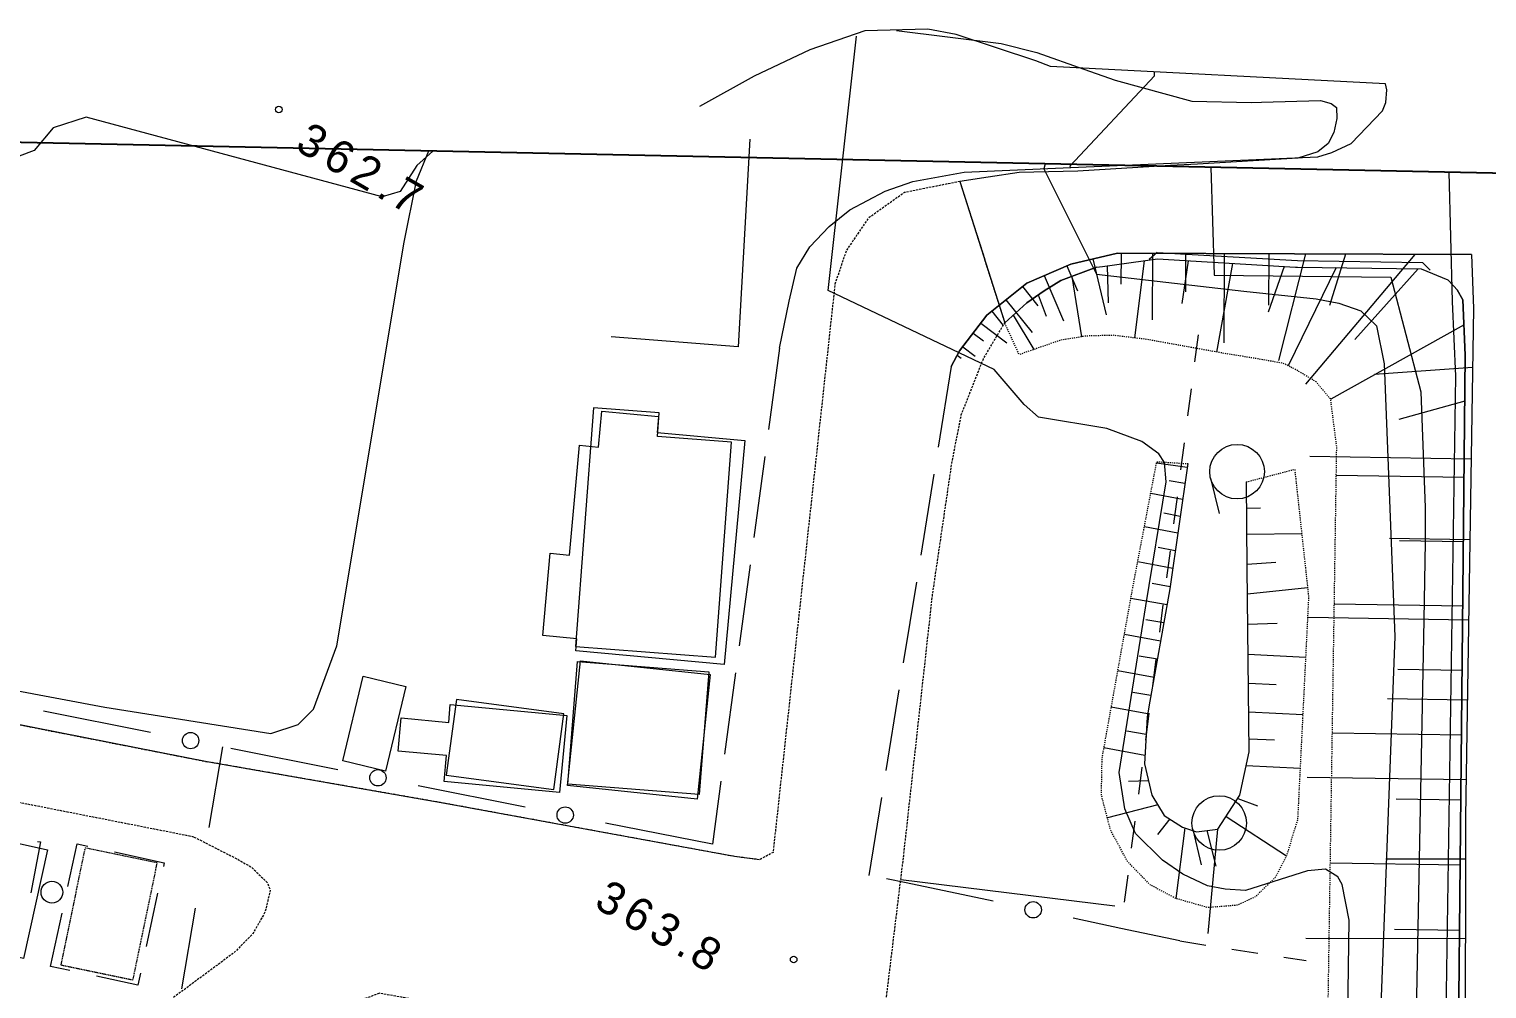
# Model space of a CAD drawing. Header units: millimetres. Extents: x 432273 to 1023813, y -32657 to 705940.
# Drawn here: x 693025 to 759793, y 637054 to 681006 of the extents above; entities that cross this region are included whole.
import ezdxf

# ---------------------------------------------------------------- set-up
doc = ezdxf.new("R2010")
doc.units = ezdxf.units.MM
doc.header["$LTSCALE"] = 100
for name, pattern in [('52106', [1.5, 1, -0.5]), ('53003', [0.75, 0.5, -0.25]), ('561019', [1, 0.5, -0.5]), ('56301', [0.5, 0.25, -0.25])]:
    doc.linetypes.add(name, pattern=pattern)
doc.layers.get('Defpoints').update_dxf_attribs({"color": 153})
for name, color, linetype, lineweight in [('D-BGD', 7, 'Continuous', 13), ('D-BGD-数値図化', 7, 'Continuous', 13), ('●予備設計_LP横断', 7, 'Continuous', 13)]:
    doc.layers.add(name, color=color, linetype=linetype, lineweight=lineweight)
doc.styles.add('Style-WORKING', font='WORKING.shx')
doc.linetypes.add('56130', pattern='A,1,-0.375,[44,dgnlstyle-dm500.shx,S=0.0012,R=0,X=0,Y=0],-0.375', length=1.75)

# ---------------------------------------------------------------- blocks, each defined once
blk = doc.blocks.new('M4142')
at = {"layer": 'D-BGD-数値図化', "linetype": 'Continuous', "lineweight": 15}
blk.add_circle((0, 0), 0.5, dxfattribs=at)
blk = doc.blocks.new('M7312')
at = {"layer": '●予備設計_LP横断', "linetype": 'Continuous', "lineweight": 20}
blk.add_circle((0, -0.001), 0.15, dxfattribs=at)
blk = doc.blocks.new('21311212131313131')
at = {"layer": 'D-BGD', "linetype": 'Continuous'}
for p, q in [((2362409.2943, -1237823.1186, 367799.9801), (2364871.6172, -1237677.6357, 367789.9801)), ((2367579.5459, -1237666.6066), (2367994.0797, -1242157.2813)), ((2371773.5251, -1237648.2693), (2371811.7301, -1245033.8319)), ((2375466.3064, -1237629.1669), (2375481.4391, -1241308.3746)), ((2379145.5141, -1237614.0341), (2379181.4138, -1244941.3327)), ((2381467.3955, -1237859.7357), (2381483.5067, -1240809.607)), ((2382815.9502, -1237594.0994), (2382831.9152, -1241250.962)), ((2384425.0764, -1237827.5263), (2384457.3866, -1243743.324)), ((2386464.0411, -1237573.3325), (2386501.6052, -1244855.9408)), ((2387398.8988, -1237795.141), (2387415.098, -1240761.1112)), ((2390099.3907, -1237534.1902), (2390174.4518, -1241166.4022)), ((2390372.7212, -1237762.7558), (2390405.2077, -1243710.8389)), ((2393362.5483, -1237730.1963), (2393378.9623, -1240712.2388)), ((2393745.1763, -1237455.1593), (2393884.8625, -1244759.4719)), ((2365637.2135, -1238103.3894), (2369169.3524, -1244137.9344)), ((2369130.5364, -1237994.0854), (2370022.8618, -1241001.2761)), ((2372626.4605, -1237956.0144), (2372658.4209, -1243807.7661)), ((2375568.0876, -1237923.9798), (2375584.1114, -1240857.8396)), ((2378509.7146, -1237891.9452), (2378541.8494, -1243775.6327)), ((2362810.9547, -1240067.2437), (2363162.3798, -1239711.5747)), ((2362460.4032, -1240416.1838), (2368494.4646, -1245304.1073)), ((2363112.0905, -1240255.587), (2366403.6424, -1243094.9004)), ((2362507.418, -1243599.8277), (2364880.6854, -1244283.422)), ((2363134.6636, -1244016.5237), (2367673.3403, -1246121.754)), ((2378160.5412, -1247758.5426), (2377804.3747, -1245017.6862)), ((2380923.1033, -1247672.5226), (2380998.1376, -1245041.2284)), ((2383554.1919, -1247590.5964), (2383624.7542, -1245116.1294)), ((2386017.4711, -1247652.7232), (2386087.8021, -1245186.366)), ((2394756.1449, -1245746.0416, 364828.9803), (2394892.8925, -1244729.8856, 364549.9803)), ((2362533.3599, -1245426.6902), (2367435.8614, -1246571.4506)), ((2375420.8248, -1247844.0595), (2375342.4435, -1245337.5484)), ((2388365.1617, -1248522.2479), (2390111.1449, -1245726.1002)), ((2363126.8883, -1246390.1532), (2365239.2501, -1247077.5084)), ((2376790.6805, -1247801.2227), (2376682.046, -1246489.4592)), ((2379541.8222, -1247715.5326), (2379471.5392, -1246372.495)), ((2382238.6476, -1247631.5595), (2382275.0468, -1246355.1192)), ((2384791.3288, -1247552.0747), (2384821.0548, -1246386.4537)), ((2362569.0969, -1247110.71), (2364924.3045, -1247077.5939)), ((2387537.2817, -1248009.3996), (2387857.5181, -1247108.3567)), ((2394434.8563, -1248136.3825, 365483.9802), (2394595.7407, -1246940.7735, 365155.9803)), ((2374226.0088, -1247881.4227), (2374206.4135, -1247254.7949)), ((2362600.2902, -1249157.0546), (2366684.208, -1249089.866)), ((2363037.3606, -1248762.4985), (2367111.636, -1249409.2572)), ((2372889.8136, -1249563.9876), (2374500.6873, -1249137.0759)), ((2389034.0313, -1249392.63), (2390649.3353, -1248958.4119)), ((2388996.0828, -1250047.4796), (2390606.9565, -1249620.5679)), ((2394113.0876, -1250527.6007, 366139.9802), (2394273.972, -1249331.9916, 365811.9802)), ((2366336.0401, -1250267.312, 364629.9803), (2367577.3382, -1250403.0465, 364693.9803)), ((2368817.7591, -1250538.3009, 364756.9803), (2370059.0572, -1250674.0355, 364820.9803)), ((2388926.3728, -1250414.7281), (2392173.3159, -1250749.3805)), ((2362623.9268, -1250925.6532), (2364388.5557, -1250888.4431)), ((2362960.7136, -1250793.5273), (2364924.2052, -1251041.4957)), ((2371299.4782, -1250809.2899, 364884.9803), (2372541.2564, -1250944.1473, 364948.9803)), ((2372423.2546, -1250644.1654), (2372252.0545, -1252052.7858)), ((2373161.1139, -1250733.8429), (2373056.3681, -1251452.4435)), ((2373898.9732, -1250823.5204), (2373651.1902, -1252289.3025)), ((2373782.5545, -1251079.8818, 365011.9803), (2375022.9755, -1251215.1362, 365075.9803)), ((2374672.8167, -1250917.5714), (2374545.9042, -1251668.3334)), ((2375446.6602, -1251011.6223), (2375186.7933, -1252548.8883)), ((2376258.2429, -1251110.26), (2376125.1411, -1251897.6355)), ((2377069.8256, -1251208.8977), (2376797.2853, -1252821.1338)), ((2388534.4426, -1251110.9701), (2389263.2724, -1251650.7047)), ((2376264.2736, -1251350.8708, 365139.9803), (2377504.6945, -1251486.1251, 365203.9803)), ((2377905.021, -1251310.4052), (2377769.367, -1252141.5361)), ((2378736.724, -1251437.0625), (2378473.6331, -1253099.0504)), ((2378745.9926, -1251621.8597, 365266.9803), (2379987.2907, -1251757.5943, 365330.9803)), ((2379569.6261, -1251567.2199), (2379437.9501, -1252399.0382)), ((2380402.5282, -1251697.3773), (2380138.9153, -1253362.6627)), ((2381237.0829, -1251827.7929), (2381105.1457, -1252661.2617)), ((2381227.7116, -1251892.8487, 365394.9803), (2382469.0097, -1252028.5832, 365458.9802)), ((2387903.9161, -1251669.7266), (2388551.5706, -1253963.8014)), ((2362606.5696, -1252222.6006), (2362946.7773, -1252589.014)), ((2362647.946, -1252443.6528), (2365697.5188, -1252391.6448)), ((2382071.6376, -1251958.2085), (2381807.5016, -1253626.7982)), ((2382907.699, -1252088.8596), (2382775.4884, -1252924.0564)), ((2383743.7136, -1252219.8085), (2383479.1008, -1253891.4105)), ((2383710.3078, -1252164.3178, 365521.9802), (2384951.2089, -1252298.695, 365585.9802)), ((2384694.7657, -1252271.7223), (2384555.0081, -1253150.6835)), ((2385647.6854, -1252304.017), (2385349.5324, -1254187.4978)), ((2386192.507, -1252434.4296, 365649.9802), (2387432.9279, -1252569.6839, 365712.9802)), ((2386813.4873, -1252115.5143), (2386863.1761, -1253031.2607)), ((2363003.1528, -1252817.5668), (2366544.6713, -1253176.6604)), ((2388674.226, -1252705.4185, 365776.9802), (2389915.5241, -1252841.1531, 365840.9802)), ((2391155.9451, -1252976.4075, 365904.9802), (2392397.2432, -1253112.142, 365967.9802)), ((2362675.294, -1253872.2717), (2364099.1109, -1253853.6954)), ((2362963.0361, -1255158.4304), (2365511.5353, -1254501.5049)), ((2363265.977, -1254499.983), (2364970.6266, -1254426.7381)), ((2363312.3709, -1256352.9031), (2364450.4354, -1255835.8837)), ((2363791.8696, -1256110.1029), (2366542.8127, -1255602.6221)), ((2363775.2875, -1257381.547), (2365828.6054, -1256442.1404)), ((2364298.1323, -1258363.1951), (2365161.9708, -1257639.0523)), ((2364668.074, -1257631.6819), (2365626.8141, -1257247.9605)), ((2364919.5122, -1259102.3751), (2366393.0701, -1257868.387)), ((2365620.6922, -1258759.3393), (2367172.3253, -1257783.1419)), ((2359544.9141, -1261321.0733), (2365981.9522, -1259137.916)), ((2365450.8704, -1259735.2719), (2366097.3408, -1259199.9439)), ((2366009.567, -1260234.9298), (2366891.7141, -1259019.1928)), ((2366484.7084, -1260574.8425), (2366824.6211, -1260099.7012)), ((2367112.105, -1261032.3067), (2367531.986, -1260452.7379)), ((2367509.966, -1261284.3118), (2367641.9231, -1261105.7416)), ((2368028.3246, -1261545.2798, 365189.9803), (2371741.6681, -1262067.5517, 365189.9803)), ((2372979.3169, -1262241.1898, 365189.9803), (2376693.1405, -1262762.5845, 365189.9803)), ((2377930.7893, -1262936.2227, 365189.9803), (2381644.1328, -1263458.4945, 365189.9803)), ((2382882.6588, -1263632.6129, 365189.9803), (2386596.0022, -1264154.8848, 365189.9803)), ((2387833.6511, -1264328.5229, 365189.9803), (2391407.6796, -1264830.3904, 365189.9803)), ((2367358.6578, -1269432.5569, 364829.9803), (2371084.601, -1269856.8428, 364829.9803)), ((2372327.0068, -1269998.884, 364829.9803), (2376052.4698, -1270424.047, 364829.9803)), ((2377294.4786, -1270564.7308, 364829.9803), (2381019.9417, -1270989.8939, 364829.9803)), ((2382262.8276, -1271131.0579, 364829.9803), (2385988.2907, -1271556.221, 364829.9803)), ((2387229.8193, -1271697.7819, 364829.9803), (2390132.6782, -1272028.3128, 364829.9803)), ((2390132.6782, -1272028.3128, 365398.9803), (2389260.1962, -1276949.9052, 365265.9803)), ((2388606.2733, -1280641.3397, 365165.9803), (2387735.1487, -1285562.5352, 365032.9803)), ((2387080.3487, -1289253.4895, 364932.9803), (2386208.7439, -1294175.5621, 364799.9803)), ((2386140.8015, -1294557.9021, 364789.9803), (2389845.0854, -1295107.1354, 364592.9803)), ((2393549.3693, -1295656.3688, 364395.9803), (2397254.1334, -1296204.7251, 364199.9803)), ((2385553.9438, -1297866.5164, 364699.9803), (2384681.4619, -1302788.1089, 364566.9803)), ((2392899.1607, -1297385.5506), (2395354.0732, -1297859.6119)), ((2396358.9992, -1302215.1939), (2393904.5669, -1301740.2554)), ((2396528.2602, -1301335.401), (2396358.9992, -1302215.1939))]:
    blk.add_line(p, q, dxfattribs=at)
at = {"layer": 'D-BGD', "linetype": '56130'}
for p, q in [((2393742.8023, -1249238.3862), (2388965.2023, -1248893.9562)), ((2391567.923, -1263366.5592), (2392561.6428, -1253534.4172))]:
    blk.add_line(p, q, dxfattribs=at)
at = {"layer": 'D-BGD', "linetype": '52106'}
blk.add_line((2359544.9141, -1261321.0733), (2365981.9522, -1259137.916), dxfattribs=at)
at = {"layer": 'D-BGD', "linetype": 'Continuous', "flags": 128}
for points, elevation in [([(2358657.0594, -1257434.2488), (2358883.0058, -1257488.4433), (2363666.2552, -1254985.92), (2364292.9544, -1248216.2993), (2364580.1369, -1244903.237), (2364757.1441, -1243863.5191), (2365081.6103, -1242841.8236), (2365767.0011, -1242114.615), (2367495.7859, -1241718.0511), (2379966.6338, -1240980.9038), (2401301.6748, -1241346.7601), (2419492.4065, -1241244.2065), (2436666.7125, -1241913.3682), (2455513.3578, -1241154.112), (2466807.6847, -1240560.6597), (2476199.2309, -1240685.7736), (2501095.1879, -1240523.7048)], 364999.9803), ([(2367992.8916, -1238440.1059), (2442560.1503, -1238020.1164), (2451766.1215, -1237949.0163), (2458972.2052, -1237851.3192), (2504317.9244, -1237035.7942)], 366999.9802), ([(2358657.0594, -1238951.4155), (2364568.3435, -1238671.0314), (2367992.8916, -1238440.1059)], 366999.9802), ([(2368740.0435, -1240019.9441), (2374036.951, -1239707.0406), (2375608.7455, -1239680.5497), (2379180.0497, -1239666.7686), (2413668.1345, -1239615.3553), (2420559.7728, -1239621.4084), (2425451.9913, -1239660.4024), (2433138.1263, -1239770.7815), (2444120.4183, -1239793.1361), (2459856.0138, -1239258.5801), (2464105.7785, -1239136.2574), (2470356.4361, -1239061.6028), (2504117.5074, -1238824.2423)], 365999.9802), ([(2410327.619, -1242672.8369), (2392997.4266, -1242800.7269), (2391371.7368, -1243156.8256), (2391020.9059, -1243360.361), (2390680.5263, -1243932.15), (2390780.8797, -1244746.3527), (2391739.23, -1247564.7466), (2391703.0032, -1248501.4069), (2391558.5009, -1249317.231), (2391057.566, -1250450.9479), (2390434.7302, -1251397.0877), (2389231.8437, -1252657.2673), (2388111.0279, -1253167.7688), (2386452.5434, -1253467.1531), (2378797.1416, -1252411.4062), (2373108.0982, -1251597.6091), (2372221.2831, -1251688.9929), (2371836.1089, -1251961.5104), (2371285.8204, -1252750.1386), (2370714.5747, -1254353.8219), (2370269.7841, -1257500.801), (2369699.0769, -1258176.7878), (2368122.8602, -1259583.7244), (2364660.0508, -1267258.6754), (2352996.3395, -1266198.6441)], 363999.9803), ([(2358657.0594, -1249840.6194), (2363601.4605, -1249585.6413), (2363518.2935, -1241504.664), (2368740.0435, -1240019.9441)], 365999.9802), ([(2358657.0594, -1356598.7519), (2359201.5822, -1356816.5395), (2362593.1091, -1357147.8164), (2366870.2581, -1356025.8508), (2368356.0858, -1355171.3722), (2369310.5697, -1353935.9531), (2370050.1351, -1352487.1164), (2373550.2943, -1345335.369), (2375713.074, -1342694.5266), (2376881.3762, -1340824.8744), (2377722.7777, -1338696.4618), (2379228.9074, -1333535.772), (2381159.3564, -1321752.3199), (2382947.8781, -1308889.0777), (2384432.6, -1299977.3426), (2385475.4458, -1292355.9197), (2385044.5348, -1291116.7892), (2384321.5646, -1290425.7385), (2381406.1012, -1289412.2647), (2362860.5889, -1286712.1904), (2360037.397, -1286213.2251), (2358657.0594, -1285672.1095)], 362999.9804)]:
    blk.add_lwpolyline(points, dxfattribs=dict(at, elevation=elevation))
for points in [[(2365981.9522, -1259137.916), (2365034.3823, -1258144.9249), (2364480.1786, -1257368.4173), (2363989.5659, -1256602.7809), (2363342.9416, -1254991.3323), (2363300.26, -1254719.4384), (2362907.4495, -1252204.942), (2363146.3249, -1245875.1139), (2363145.2679, -1245783.3322), (2363111.2929, -1240122.6832), (2363590.3494, -1238891.4863), (2363874.1763, -1238612.5092), (2364040.029, -1238449.0746), (2364492.4052, -1238174.5846), (2367026.3351, -1238017.0004), (2424346.0317, -1237392.783), (2457313.956, -1236846.6285), (2510931.4244, -1235738.1453)], [(2510931.4244, -1235738.1453), (2457313.956, -1236846.6285), (2424346.0317, -1237392.783), (2367026.3351, -1238017.0004)], [(2367026.3351, -1238017.0004), (2364492.4052, -1238174.5846), (2364040.029, -1238449.0746), (2363874.1763, -1238612.5092), (2363590.3494, -1238891.4863)], [(2363342.9416, -1254991.3323), (2363300.26, -1254719.4384), (2362907.4495, -1252204.942), (2363146.3249, -1245875.1139), (2363145.2679, -1245783.3322), (2363111.2929, -1240122.6832), (2363590.3494, -1238891.4863)], [(2362606.5696, -1252222.6006), (2362845.2783, -1245785.9599), (2362810.9547, -1240067.2437)], [(2352689.2261, -1264375.1831), (2353191.8608, -1259566.913), (2353566.2766, -1257925.02), (2354287.4685, -1255755.8811), (2354764.8462, -1254317.4183), (2355642.4716, -1250783.7881), (2355654.7863, -1248049.8775), (2355633.0657, -1247587.6717), (2355502.5444, -1244891.8511), (2355617.3533, -1244392.6629), (2355800.3198, -1244154.2342), (2356302.4523, -1244117.8898), (2356946.3017, -1244253.7497), (2357458.0591, -1244499.7036), (2357851.2091, -1244962.3169), (2358158.5281, -1245867.0195), (2358522.4562, -1250466.7954), (2358619.6942, -1251701.1068), (2358956.172, -1255932.4434), (2359085.9185, -1258613.0193), (2359325.8978, -1260028.0761), (2359544.9141, -1261321.0733)], [(2372250.6839, -1250623.1916), (2378000.398, -1251321.9971), (2383418.3607, -1252168.6606), (2383903.322, -1252244.9001), (2386038.8944, -1252317.2752), (2387466.9221, -1251945.312), (2388377.5392, -1251371.0416), (2388894.572, -1250514.0463), (2389100.1821, -1249871.8996), (2388965.2023, -1248893.9562), (2387382.5747, -1247913.563), (2385392.7243, -1247533.3486), (2376982.9535, -1247795.2101), (2373031.1928, -1247918.7859)], [(2363342.9416, -1254991.3323), (2363989.5659, -1256602.7809), (2364480.1786, -1257368.4173), (2365034.3823, -1258144.9249), (2365981.9522, -1259137.916)]]:
    blk.add_lwpolyline(points, dxfattribs=at)
at = {"layer": 'D-BGD', "linetype": 'Continuous', "extrusion": (-0.00937, 0.54142, 0.8407), "elevation": -383061.6626}
blk.add_lwpolyline([(-2343101.2117, 1273920.5782), (-2366392.7494, 1274271.4544), (-2377967.6456, 1274234.5201)], dxfattribs=at)
at = {"layer": 'D-BGD', "linetype": '561019', "flags": 128}
for points in [[(2515499.6151, -1287423.6178), (2515313.0423, -1287410.4039), (2513204.8792, -1287262.9706), (2511180.9905, -1271959.261), (2509661.3522, -1256382.0983), (2508806.4833, -1247624.8923), (2508547.8894, -1243765.6633), (2508018.7667, -1243289.0355), (2506687.3321, -1243122.1975), (2467350.7416, -1243462.9369), (2456102.6642, -1243559.5704), (2454930.7367, -1244144.6948), (2453349.7975, -1244933.4254), (2450287.5168, -1244161.0692), (2427291.9615, -1244064.985), (2399363.1772, -1243661.2079), (2391059.0036, -1243707.2681), (2371336.6538, -1243814.9852), (2369169.3524, -1244137.9344), (2368384.9062, -1244821.1767), (2367821.1542, -1245803.0813), (2367568.1256, -1246348.587), (2367378.5703, -1247557.0015), (2367313.8553, -1248020.9109), (2367175.5581, -1249006.5776), (2366599.6253, -1252634.6831), (2366445.4273, -1254155.4434), (2366505.9334, -1255402.7075), (2366721.1522, -1256569.3616), (2367419.1657, -1258447.2105), (2366687.3407, -1258799.0076), (2365981.9522, -1259137.916)], [(2373031.1928, -1247918.7859), (2372406.9356, -1245718.7817), (2376099.8614, -1245239.1828), (2378230.54, -1244962.3072), (2388435.3238, -1245253.3082), (2390111.1449, -1245726.1002), (2391115.74, -1246221.3312), (2392019.5664, -1247115.1329), (2392423.2701, -1247931.2354), (2392560.4931, -1249269.5189), (2392173.3159, -1250749.3805), (2391575.804, -1251940.8113), (2390528.6986, -1252995.5616), (2389104.8674, -1253807.5968), (2387506.9655, -1254258.7103), (2385828.5799, -1254263.3305), (2377965.4052, -1253018.5984), (2372189.7779, -1252042.2582), (2372198.3114, -1251837.1627), (2372250.6839, -1250623.1916)]]:
    blk.add_lwpolyline(points, dxfattribs=at)
at = {"layer": 'D-BGD', "linetype": '56130', "flags": 128}
blk.add_lwpolyline([(2390794.8121, -1269858.7644), (2390671.0307, -1271007.4228), (2388487.003, -1284480.678), (2386846.0935, -1295170.8728), (2384623.2162, -1307848.7743), (2381092.5036, -1328582.1731), (2378102.3982, -1347393.0058), (2376839.8493, -1353439.4661), (2376097.3836, -1356996.9261), (2374326.9772, -1364999.8414), (2374120.1857, -1366154.3587), (2371432.5954, -1379293.8031), (2369644.5415, -1388034.9226), (2384812.9901, -1390339.8152), (2411627.5406, -1394417.8834), (2418706.3849, -1395381.4487), (2424331.7446, -1395670.1665), (2431024.6217, -1396014.3053), (2434892.6826, -1396191.4808), (2434963.707, -1396195.021), (2436999.0512, -1381414.8296), (2439893.2052, -1362356.523), (2440798.3306, -1355813.4256), (2442598.9652, -1342805.1894), (2444182.3015, -1327796.9326), (2446120.5837, -1312294.4034), (2446963.9528, -1306316.0185), (2447997.389, -1299055.3967), (2449172.3938, -1290757.3173), (2450801.8342, -1278692.7979), (2452015.7852, -1268147.3628), (2453656.7244, -1251844.7754), (2454189.9516, -1245085.5467)], dxfattribs=at)
at = {"layer": 'D-BGD', "linetype": 'Continuous', "extrusion": (0.953179, -0.191107, 0.234367), "elevation": 2606814.0756}
blk.add_lwpolyline([(-755486.68, -251824.3301), (-758250.499, -251937.4816), (-760482.4335, -252026.9741)], dxfattribs=at)
at = {"layer": 'D-BGD', "linetype": 'Continuous'}
for points, elevation in [([(2358808.8879, -1256270.2087), (2358732.2485, -1256285.2554), (2354518.5259, -1252507.857), (2354343.7341, -1252514.773)], 365999.9802), ([(2358657.0594, -1285486.447), (2359336.2001, -1286211.2766), (2360548.1586, -1286954.5506), (2360795.1131, -1287773.7657), (2357441.4986, -1301396.7921), (2357953.9744, -1302897.1815), (2359018.9291, -1303742.3863), (2361904.1271, -1310987.8418)], 363999.9803)]:
    blk.add_lwpolyline(points, dxfattribs=dict(at, elevation=elevation))
at = {"layer": 'D-BGD', "linetype": '52106', "flags": 128}
for points in [[(2402577.305, -1290764.6266), (2399300.7812, -1289232.0041), (2398532.7707, -1288873.1286), (2397659.4986, -1288144.2584), (2397258.9821, -1287122.4138), (2397934.2927, -1282856.708), (2400871.0145, -1264301.6608), (2390473.6861, -1263256.5719), (2378525.7108, -1262186.8487), (2372448.0792, -1261424.8128), (2370233.8166, -1261038.0307), (2367646.5203, -1260081.0837), (2366736.2103, -1259565.6455), (2365981.9522, -1259137.916)], [(2359544.9141, -1261321.0733), (2360111.268, -1263862.1716), (2361320.8438, -1265486.5308), (2362812.8996, -1266459.5231), (2364364.1129, -1266949.603), (2364565.2836, -1266967.3883), (2390452.5749, -1269242.7566), (2390794.8121, -1269858.7644)], [(2390794.8121, -1269858.7644), (2390671.0307, -1271007.4228), (2388487.003, -1284480.678), (2386846.0935, -1295170.8728)], [(2390293.709, -1295774.5429), (2391268.8622, -1293755.8323), (2391637.3999, -1293088.8743), (2392313.8335, -1292373.8628), (2392659.786, -1292229.2188), (2393660.4161, -1292446.3899), (2394660.7152, -1292984.8707), (2395561.5706, -1293838.2846), (2397669.3014, -1296568.8081)], [(2378102.3982, -1347393.0058), (2381092.5036, -1328582.1731), (2384623.2162, -1307848.7743), (2386846.0935, -1295170.8728)], [(2390293.709, -1295774.5429), (2388072.4387, -1308445.3439), (2384545.9197, -1329150.2574), (2381559.1948, -1347942.42)]]:
    blk.add_lwpolyline(points, dxfattribs=at)
at = {"layer": 'D-BGD', "linetype": 'Continuous', "extrusion": (-0.685203, 0.102269, 0.721137), "elevation": -1504308.8431}
blk.add_lwpolyline([(892147.2902, 2093858.8476), (896221.2758, 2093630.7852), (897140.2169, 2093596.1428)], dxfattribs=at)
at = {"layer": 'D-BGD', "linetype": 'Continuous'}
for points in [[(2357812.2678, -1270989.7353), (2367329.2044, -1271316.877), (2366993.7358, -1277140.091)], [(2391056.0157, -1299398.7859), (2391500.8437, -1297115.9764), (2391671.903, -1297149.1986)], [(2396580.8507, -1298096.8411), (2397130.4916, -1298202.7884), (2396764.6122, -1300108.1432)], [(2392676.9122, -1301502.546), (2390720.5796, -1301123.5799), (2390817.4292, -1300625.9604)], [(2390644.5467, -1302936.799), (2390666.9359, -1302804.2708), (2393000.1082, -1303194.5865)]]:
    blk.add_lwpolyline(points, dxfattribs=at)
for points in [[(2371612.5749, -1270929.0818), (2381891.6192, -1271665.4494), (2381405.5732, -1278467.6074), (2380847.7757, -1278424.4571), (2380731.2574, -1279990.9255), (2376963.8838, -1279729.7853), (2377023.4869, -1278850.3836), (2371984.102, -1278497.1173), (2372052.4767, -1277622.5175), (2370405.3992, -1277507.4723), (2370592.1479, -1274896.4142), (2371328.7069, -1274946.2222)], [(2382355.9418, -1272295.8495), (2388079.8968, -1272773.0666), (2387580.7842, -1278724.4431), (2381856.8292, -1278247.2261)], [(2383977.0967, -1284161.8995), (2384373.1307, -1278815.3161), (2387903.4789, -1279072.104), (2387513.9113, -1284365.2254), (2386326.4789, -1284285.1998), (2386167.4512, -1286512.4199), (2384645.6731, -1286397.5661), (2384811.8081, -1284219.8382)]]:
    blk.add_lwpolyline(points, close=True, dxfattribs=at)
at = {"layer": 'D-BGD', "linetype": 'Continuous', "flags": 128}
blk.add_lwpolyline([(2381204.1977, -1278479.3511), (2381554.8497, -1272068.2089), (2371703.9185, -1271528.5851), (2371518.199, -1274929.1132), (2370428.0227, -1274869.2681), (2370262.61, -1277880.7594)], close=True, dxfattribs=at)
at = {"layer": 'D-BGD', "linetype": 'Continuous'}
for points in [[(2368028.3246, -1261545.2798, 365189.9803), (2367303.4165, -1261182.6393, 364979.9803), (2365643.655, -1259966.2136, 365059.9803), (2364144.4039, -1258165.0347, 365389.9803), (2363220.8762, -1256166.0109, 365669.9802), (2362678.2402, -1254033.4899, 366039.9802), (2362409.2943, -1237823.1186, 367799.9801), (2364871.6172, -1237677.6357, 367789.9801), (2388164.7719, -1237569.5445, 367979.9801), (2399737.3978, -1237338.2106, 367959.9801), (2407897.2938, -1237176.6862, 367949.9801), (2430739.5751, -1237038.3774, 367889.9801), (2441436.3864, -1237011.6128, 367869.9801), (2457154.1401, -1236872.0031, 368249.9801), (2472483.6367, -1236462.8451, 368359.9801), (2487031.9508, -1236481.0674, 368369.9801), (2502128.2004, -1236206.43, 368379.9801), (2512466.3982, -1235835.1421, 368419.9801), (2514441.6897, -1238432.7414, 368509.9801), (2514903.8219, -1247293.0194, 367739.9801), (2514987.5207, -1249972.3278, 367629.9801), (2516091.1781, -1287148.9413, 363609.9803)], [(2362409.2943, -1237823.1186, 367799.9801), (2362678.2402, -1254033.4899, 366039.9802), (2363220.8762, -1256166.0109, 365669.9802), (2364144.4039, -1258165.0347, 365389.9803), (2365643.655, -1259966.2136, 365059.9803), (2367303.4165, -1261182.6393, 364979.9803), (2368028.3246, -1261545.2798, 365189.9803)], [(2367358.6578, -1269432.5569, 364829.9803), (2365194.0539, -1269034.1985, 364949.9803), (2363675.796, -1268704.6644, 365039.9803), (2362676.6619, -1268134.9004, 365089.9803), (2361729.0672, -1267262.7398, 365129.9803), (2360944.3551, -1266342.9426, 364959.9803), (2360055.34, -1264739.025, 365279.9803), (2359600.7455, -1263486.9293, 365469.9802), (2359119.8935, -1261137.4228, 365629.9802), (2358827.5217, -1256611.0207, 366199.9802), (2358071.1714, -1244956.1882, 367299.9801), (2357871.0213, -1244322.2009, 367389.9801), (2357438.1981, -1243446.8359, 367399.9801), (2355906.424, -1242038.2665, 367469.9801), (2355526.7472, -1241898.8195, 367489.9801), (2354941.8026, -1241863.6086, 367529.9801), (2354675.1335, -1241934.2313, 367549.9801), (2354197.5913, -1257279.9319, 365539.9802), (2353948.341, -1257964.3107, 365469.9802), (2352827.0068, -1261636.9947, 365059.9803), (2352603.9471, -1262939.9314, 364939.9803), (2352747.1916, -1265822.8432, 364769.9803), (2353656.3806, -1268327.0346, 364319.9803), (2354923.0925, -1270844.5413, 364279.9803), (2356356.6568, -1273327.985, 364229.9803)]]:
    blk.add_polyline3d(points, dxfattribs=at)
for centre, radius in [((2372569.7768, -1248356.1925), 1249.8749), ((2388676.046, -1248839.6845), 1249.8749), ((2392826.1789, -1257275.7109, 365870.7543), 375), ((2388933.6471, -1278795.4749, 365216.0563), 375), ((2387407.6077, -1287408.2267, 364983.244), 375), ((2385881.3501, -1296020.939, 364750.4005), 375)]:
    blk.add_circle(centre, radius, dxfattribs=at)
for points in [[(2387516.9627, -1278707.7454), (2381888.8624, -1278384.4663), (2382234.5355, -1272359.3516), (2387863.5129, -1272683.1109)], [(2387227.1305, -1284278.9133), (2387780.8061, -1279337.8395), (2384307.7222, -1278949.3748), (2383754.0466, -1283890.4485)], [(2386670.5469, -1289033.7089), (2382771.4419, -1288176.0363), (2383202.0516, -1286214.9143), (2387102.514, -1287072.1898)], [(2395532.7238, -1305884.0986), (2390543.3907, -1304895.8703), (2391022.4271, -1302475.6024), (2396012.6373, -1303464.3109)]]:
    blk.add_3dface(points, dxfattribs=at)
at = {"layer": 'D-BGD', "linetype": '53003'}
blk.add_3dface([(2396296.1993, -1301738.48), (2390885.8163, -1300736.3606), (2391494.4367, -1297444.2201), (2396904.8196, -1298446.3395)], dxfattribs=at)
at = {"layer": 'Defpoints'}
blk.add_lwpolyline([(2358657.0594, -1541785.2211), (2831012.6992, -1541785.2211), (2831012.6992, -987785.2211), (2358657.0594, -987785.2211)], close=True, dxfattribs=at)
at = {"layer": 'D-BGD', "linetype": 'Continuous', "lineweight": 20, "xscale": 1000, "yscale": 1000, "zscale": 1000, "rotation": 61.30205960440028}
for p in [(2395329.7726, -1268195.0514, 363784.9803), (2356902.836, -1292584.6816, 362666.9804)]:
    blk.add_blockref('M7312', p, dxfattribs=at)
at = {"layer": 'D-BGD', "linetype": 'Continuous', "lineweight": 15, "xscale": 1000, "yscale": 1000, "zscale": 1000, "rotation": 61.30205960440028}
blk.add_blockref('M4142', (2392957.3711, -1302227.2389), dxfattribs=at)
at = {"layer": 'D-BGD', "linetype": 'Continuous', "char_height": 1499.999919, "attachment_point": 7, "rotation": 61.302059604, "line_spacing_factor": 0.722892, "style": 'Style-WORKING'}
for s, insert in [('\\T1.284;363.8', (2393115.6372, -1277454.0195)), ('\\T1.284;362.7', (2358716.0982, -1291867.2714, 362666.9804))]:
    blk.add_mtext(s, dxfattribs=dict(at, insert=insert))

msp = doc.modelspace()

# ---------------------------------------------------------------- block references
at = {"layer": 'D-BGD', "linetype": '56301', "rotation": 268.807065034117}
msp.add_blockref('21311212131313131', (2045832.1, 3006806.9, 354000), dxfattribs=at)

doc.saveas('drawing.dxf')
